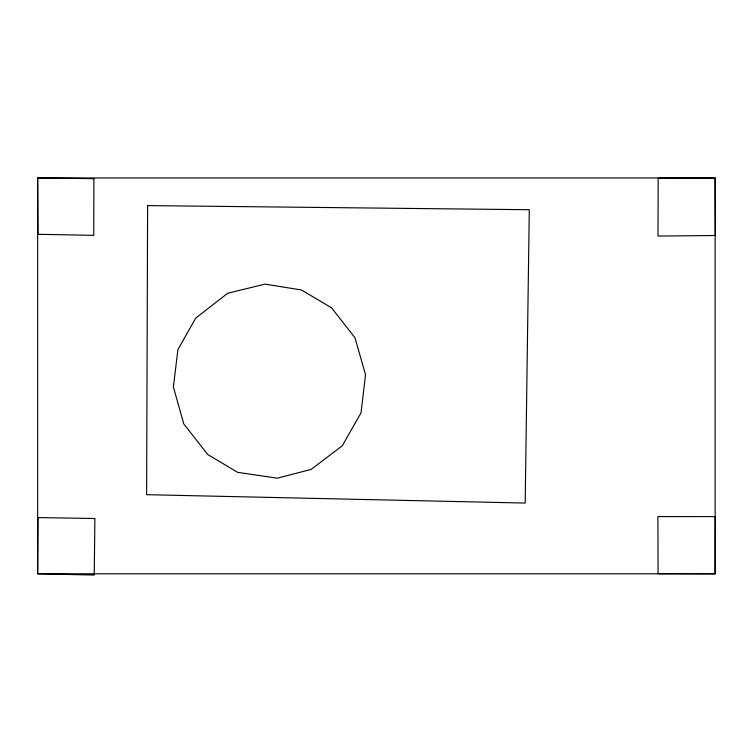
<?xml version="1.0" encoding="UTF-8"?>
<svg xmlns="http://www.w3.org/2000/svg" width="753" height="753" viewBox="0 0 753 753"><rect width="100%" height="100%" fill="white"/><g stroke="black" fill="none" stroke-linecap="round" stroke-linejoin="round"><path stroke-width="1.13" d="M93.88 178.668L93.767 235.35L38.036 234.287L37.65 177.953L715.143 177.953L715.35 235.51L658 236.066L658.197 178.235L715.143 177.953L715.143 573.795L37.65 573.795L37.65 177.953L93.88 178.668M715.256 516.624L715.143 573.795L658.075 573.701L657.915 516.577L715.256 516.624M147.616 205.597L146.619 494.683L525.189 503.06L529.284 209.729L147.616 205.597M38.045 517.575L37.65 573.795L94.247 575.047L94.897 518.506L38.045 517.575M365.534 374.806L361.026 412.87L342.239 445.851L311.121 469.42L277.292 478.193L237.572 472.319L207.743 454.511L183.788 423.93L173.388 386.976L177.906 349.618L195.742 318.095L227.698 293.246L264.934 284.126L301.369 289.952L331.527 307.789L354.955 337.739L365.534 374.806"/></g></svg>
